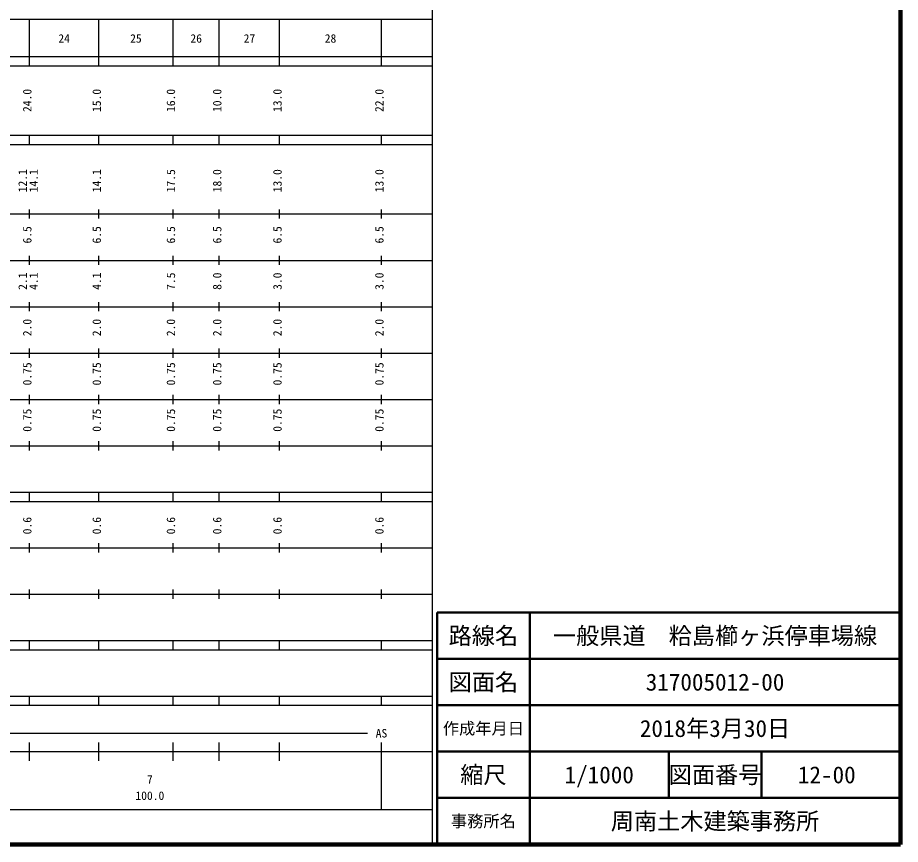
# Model space of a CAD drawing. Units: millimetres on the paper, enlarged 1000 times. Extents: x 40000 to 680000, y 20000 to 380000.
# Drawn here: x 489467 to 680000, y 20000 to 198357 of the extents above; entities that cross this region are included whole.
import ezdxf
from ezdxf.enums import TextEntityAlignment as Align

# ---------------------------------------------------------------- set-up
doc = ezdxf.new("R2010")
doc.units = ezdxf.units.MM
doc.header["$LTSCALE"] = 1000
for name, color, linetype, lineweight in [('M-TTL', 2, 'Continuous', 140), ('M-TTL-BAND', 7, 'Continuous', 25), ('M-TTL-FRAM', 2, 'Continuous', 50), ('M-TTL-LINE', 7, 'Continuous', 50)]:
    doc.layers.add(name, color=color, linetype=linetype, lineweight=lineweight)
doc.layers.add('M-TTL-TXT', color=7, linetype='Continuous')
doc.styles.add('ＭＳ ゴシック', font='')
doc.styles.get('ＭＳ ゴシック').set_extended_font_data('MS Gothic')

msp = doc.modelspace()

# ---------------------------------------------------------------- linework, layer by layer
at = {"layer": 'M-TTL'}
for p, q in [((680000, 20000), (680000, 380000)), ((40000, 20000), (680000, 20000))]:
    msp.add_line(p, q, dxfattribs=at)
at = {"layer": 'M-TTL-BAND'}
for p, q in [((579000, 20000), (579000, 370000)), ((68000, 198000), (579000, 198000)), ((492000, 188000), (492000, 198000)), ((507000, 188000), (507000, 198000)), ((523000, 188000), (523000, 198000)), ((533000, 188000), (533000, 198000)), ((546000, 188000), (546000, 198000)), ((568000, 188000), (568000, 198000)), ((40000, 190000), (579000, 190000)), ((40000, 188000), (579000, 188000)), ((40000, 173000), (579000, 173000)), ((492000, 171000), (492000, 173000)), ((507000, 171000), (507000, 173000)), ((523000, 171000), (523000, 173000)), ((533000, 171000), (533000, 173000)), ((546000, 171000), (546000, 173000)), ((568000, 171000), (568000, 173000)), ((40000, 171000), (579000, 171000)), ((492000, 155000), (492000, 157000)), ((507000, 155000), (507000, 157000)), ((523000, 155000), (523000, 157000)), ((533000, 155000), (533000, 157000)), ((546000, 155000), (546000, 157000)), ((568000, 155000), (568000, 157000)), ((40000, 156000), (579000, 156000)), ((492000, 145000), (492000, 147000)), ((507000, 145000), (507000, 147000)), ((523000, 145000), (523000, 147000)), ((533000, 145000), (533000, 147000)), ((546000, 145000), (546000, 147000)), ((568000, 145000), (568000, 147000)), ((46000, 146000), (579000, 146000)), ((52000, 136000), (579000, 136000)), ((492000, 135000), (492000, 137000)), ((507000, 135000), (507000, 137000)), ((523000, 135000), (523000, 137000)), ((533000, 135000), (533000, 137000)), ((546000, 135000), (546000, 137000)), ((568000, 135000), (568000, 137000)), ((46000, 126000), (579000, 126000)), ((492000, 125000), (492000, 127000)), ((507000, 125000), (507000, 127000)), ((523000, 125000), (523000, 127000)), ((533000, 125000), (533000, 127000)), ((546000, 125000), (546000, 127000)), ((568000, 125000), (568000, 127000)), ((492000, 115000), (492000, 117000)), ((507000, 115000), (507000, 117000)), ((523000, 115000), (523000, 117000)), ((533000, 115000), (533000, 117000)), ((546000, 115000), (546000, 117000)), ((568000, 115000), (568000, 117000)), ((52000, 116000), (579000, 116000)), ((492000, 105000), (492000, 107000)), ((507000, 105000), (507000, 107000)), ((523000, 105000), (523000, 107000)), ((533000, 105000), (533000, 107000)), ((546000, 105000), (546000, 107000)), ((568000, 105000), (568000, 107000)), ((46000, 106000), (579000, 106000)), ((40000, 96000), (579000, 96000)), ((492000, 94000), (492000, 96000)), ((507000, 94000), (507000, 96000)), ((523000, 94000), (523000, 96000)), ((533000, 94000), (533000, 96000)), ((546000, 94000), (546000, 96000)), ((568000, 94000), (568000, 96000)), ((40000, 94000), (579000, 94000)), ((49000, 84000), (579000, 84000)), ((492000, 83000), (492000, 85000)), ((507000, 83000), (507000, 85000)), ((523000, 83000), (523000, 85000)), ((533000, 83000), (533000, 85000)), ((546000, 83000), (546000, 85000)), ((568000, 83000), (568000, 85000)), ((492000, 73000), (492000, 75000)), ((507000, 73000), (507000, 75000)), ((523000, 73000), (523000, 75000)), ((533000, 73000), (533000, 75000)), ((546000, 73000), (546000, 75000)), ((568000, 73000), (568000, 75000)), ((40000, 74000), (579000, 74000)), ((40000, 64000), (579000, 64000)), ((492000, 62000), (492000, 64000)), ((507000, 62000), (507000, 64000)), ((523000, 62000), (523000, 64000)), ((533000, 62000), (533000, 64000)), ((546000, 62000), (546000, 64000)), ((568000, 62000), (568000, 64000)), ((40000, 62000), (579000, 62000)), ((40000, 52000), (579000, 52000)), ((492000, 50000), (492000, 52000)), ((507000, 50000), (507000, 52000)), ((523000, 50000), (523000, 52000)), ((533000, 50000), (533000, 52000)), ((546000, 50000), (546000, 52000)), ((568000, 50000), (568000, 52000)), ((40000, 50000), (579000, 50000)), ((71000, 44000), (565000, 44000)), ((492000, 38000), (492000, 42000)), ((507000, 38000), (507000, 42000)), ((523000, 38000), (523000, 42000)), ((533000, 38000), (533000, 42000)), ((546000, 38000), (546000, 42000)), ((568000, 27500), (568000, 42000)), ((40000, 40000), (579000, 40000)), ((68000, 27500), (579000, 27500))]:
    msp.add_line(p, q, dxfattribs=at)
at = {"layer": 'M-TTL-FRAM'}
for p, q in [((680000, 70000), (580000, 70000)), ((580000, 70000), (580000, 20000))]:
    msp.add_line(p, q, dxfattribs=at)
at = {"layer": 'M-TTL-LINE'}
for p, q in [((600000, 70000), (600000, 20000)), ((680000, 60000), (580000, 60000)), ((680000, 50000), (580000, 50000)), ((680000, 40000), (580000, 40000)), ((630000, 40000), (630000, 30000)), ((650000, 40000), (650000, 30000)), ((680000, 30000), (580000, 30000))]:
    msp.add_line(p, q, dxfattribs=at)

# ---------------------------------------------------------------- texts
at = {"layer": 'M-TTL-BAND', "style": 'ＭＳ ゴシック'}
for s, p in [('24', (499500, 192405)), ('25', (515000, 192405)), ('26', (528000, 192405)), ('27', (539500, 192405)), ('28', (557000, 192405)), ('AS', (568000, 42500)), ('7', (518000, 32523)), ('100.0', (518000, 29033))]:
    msp.add_text(s, height=1833, dxfattribs=at).set_placement(p, align=Align.BOTTOM_CENTER)
for s, p in [('24.0', (493000, 180500)), ('15.0', (508000, 180500)), ('16.0', (524000, 180500)), ('10.0', (534000, 180500)), ('13.0', (547000, 180500)), ('22.0', (569000, 180500)), ('12.1', (492000, 163174)), ('14.1', (494370, 163174)), ('14.1', (508000, 163174)), ('17.5', (524000, 163174)), ('18.0', (534000, 163174)), ('13.0', (547000, 163174)), ('13.0', (569000, 163174)), ('6.5', (493000, 151500)), ('6.5', (508000, 151500)), ('6.5', (524000, 151500)), ('6.5', (534000, 151500)), ('6.5', (547000, 151500)), ('6.5', (569000, 151500)), ('2.1', (492000, 141500)), ('4.1', (494370, 141500)), ('4.1', (508000, 141500)), ('7.5', (524000, 141500)), ('8.0', (534000, 141500)), ('3.0', (547000, 141500)), ('3.0', (569000, 141500)), ('2.0', (493000, 131500)), ('2.0', (508000, 131500)), ('2.0', (524000, 131500)), ('2.0', (534000, 131500)), ('2.0', (547000, 131500)), ('2.0', (569000, 131500)), ('0.75', (493000, 121500)), ('0.75', (508000, 121500)), ('0.75', (524000, 121500)), ('0.75', (534000, 121500)), ('0.75', (547000, 121500)), ('0.75', (569000, 121500)), ('0.75', (493000, 111500)), ('0.75', (508000, 111500)), ('0.75', (524000, 111500)), ('0.75', (534000, 111500)), ('0.75', (547000, 111500)), ('0.75', (569000, 111500)), ('0.6', (493000, 88764)), ('0.6', (508000, 88764)), ('0.6', (524000, 88764)), ('0.6', (534000, 88764)), ('0.6', (547000, 88764)), ('0.6', (569000, 88764))]:
    msp.add_text(s, height=1833, rotation=90, dxfattribs=at).set_placement(p, align=Align.BOTTOM_CENTER)
at = {"layer": 'M-TTL-TXT', "style": 'ＭＳ ゴシック'}
for s, height, p in [('路線名', 3666, (590000, 65000)), ('路線名', 3666, (590000, 65000)), ('一般県道\u3000粭島櫛ヶ浜停車場線', 3666, (640000, 65000)), ('図面名', 3666, (590000, 55000)), ('図面名', 3666, (590000, 55000)), ('317005012-00', 3666, (640000, 55000)), ('作成年月日', 2566, (590000, 45000)), ('作成年月日', 2566, (590000, 45000)), ('2018年3月30日', 3666, (640000, 45000)), ('縮尺', 3666, (590000, 35000)), ('縮尺', 3666, (590000, 35000)), ('1/1000', 3666, (615000, 35000)), ('図面番号', 3666, (640000, 35000)), ('図面番号', 3666, (640000, 35000)), ('12-00', 3666, (664125, 35000)), ('周南土木建築事務所', 3666, (640000, 25000)), ('事務所名', 2566, (590000, 25000)), ('事務所名', 2566, (590000, 25000))]:
    msp.add_text(s, height=height, dxfattribs=at).set_placement(p, align=Align.MIDDLE_CENTER)

doc.saveas('drawing.dxf')
